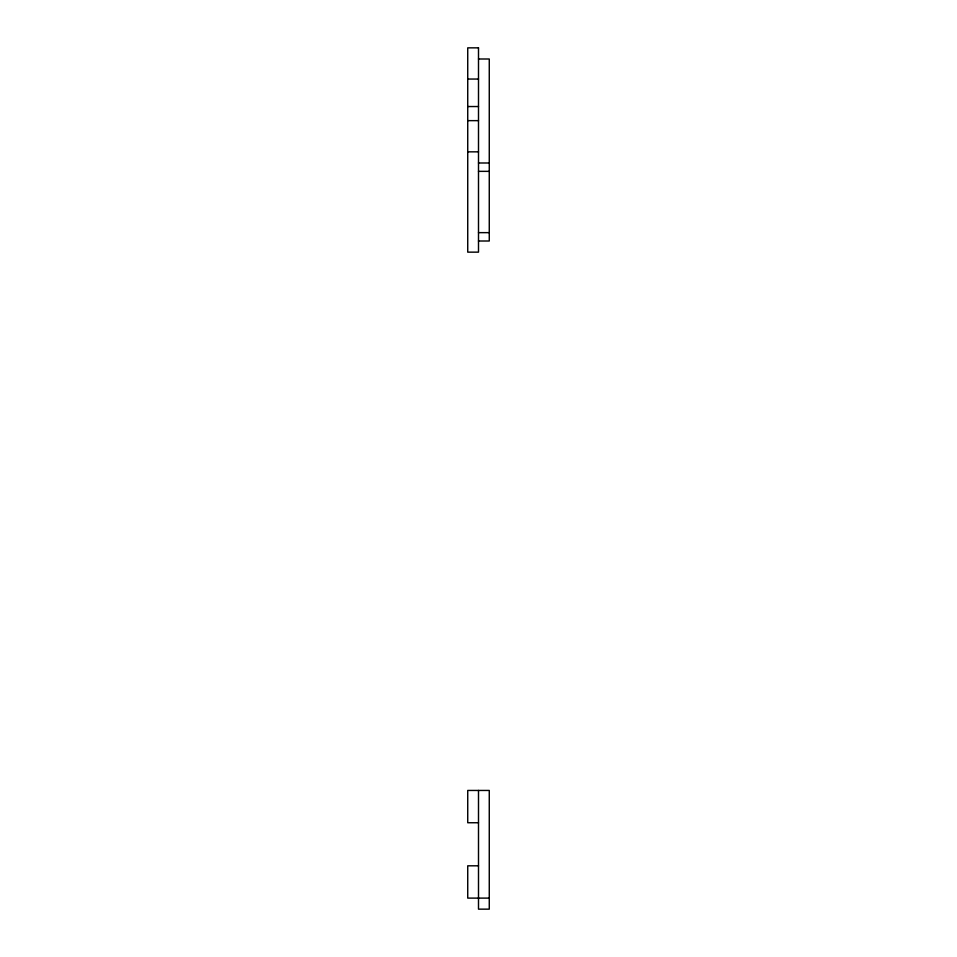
<?xml version="1.0" encoding="UTF-8"?>
<svg xmlns="http://www.w3.org/2000/svg" width="957" height="957" viewBox="0 0 957 957"><rect width="100%" height="100%" fill="white"/><g stroke="black" fill="none" stroke-linecap="round" stroke-linejoin="round"><path stroke-width="1.44" d="M478.5 58.999L489.266 58.999L489.266 241.008L478.5 241.008M467.734 79.048L478.5 79.048M467.734 106.538L478.5 106.538M467.734 120.642L478.5 120.642M467.734 151.84L478.5 151.84M478.5 162.989L489.266 162.989M478.5 171.351L489.266 171.351M478.5 232.647L489.266 232.647M478.5 822.745L467.734 822.745L467.734 790.446L489.266 790.446L489.266 909.15L478.5 909.15L478.5 790.446M478.5 865.81L467.734 865.81L467.734 898.109L489.266 898.109M478.5 47.85L467.734 47.85L467.734 252.146L478.5 252.146L478.5 47.85"/></g></svg>
